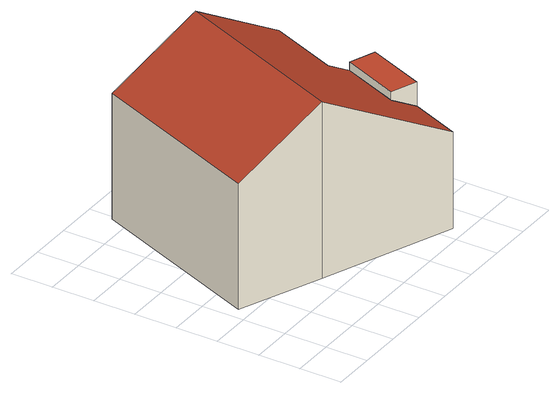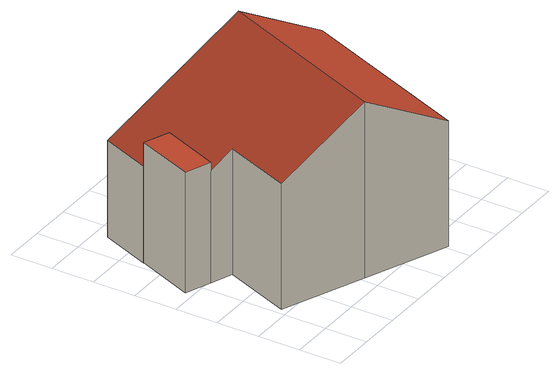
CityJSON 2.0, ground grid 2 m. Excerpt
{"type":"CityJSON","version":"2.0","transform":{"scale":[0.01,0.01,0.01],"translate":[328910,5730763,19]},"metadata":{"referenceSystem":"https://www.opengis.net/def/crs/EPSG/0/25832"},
"CityObjects":{
"building1":{"type":"Building","attributes":{"Geometrietyp2DReferenz":"3000","Gemeindeschluessel":"05170048","function":"31001_1210","roofType":"3100","measuredHeight":8.48},"address":[{"country":"Germany","locality":"Wesel","thoroughfareNumber":"18","thoroughfareName":"Böckersche Straße"}],"geometry":[{"type":"Solid","lod":"2","boundaries":[[[[0,1,2,3]],[[4,5,1,0]],[[6,7,5,4]],[[8,9,7,6]],[[10,11,9,8]],[[12,13,11,10]],[[14,15,13,12]],[[16,17,15,14]],[[18,19,17,16]],[[3,2,19,18]],[[4,0,3,6]],[[18,16,14,12,10,8,6,3]],[[1,5,7,9,11,13,15,17,19,2]]]],"semantics":{"surfaces":[{"type":"WallSurface"},{"type":"RoofSurface"},{"type":"GroundSurface"}],"values":[[0,0,0,0,0,0,0,0,0,0,1,1,2]]}}]},
"building2":{"type":"Building","attributes":{"Geometrietyp2DReferenz":"3000","Gemeindeschluessel":"05170048","function":"51009_1610","roofType":"1000","measuredHeight":5.78},"geometry":[{"type":"Solid","lod":"2","boundaries":[[[[20,21,22,23]],[[24,25,21,20]],[[26,27,25,24]],[[23,22,27,26]],[[24,20,23,26]],[[21,25,27,22]]]],"semantics":{"surfaces":[{"type":"WallSurface"},{"type":"RoofSurface"},{"type":"GroundSurface"}],"values":[[0,0,0,0,1,2]]}}]}
},
"vertices":[
[59,462,692],[59,462,88],[451,304,88],[451,304,936],[386,1282,692],[386,1282,88],[779,1125,936],[779,1125,88],[1172,967,692],[1172,967,88],[1045,650,692],[1045,650,88],[1149,611,628],[1149,611,88],[1040,340,629],[1040,340,88],[1163,291,552],[1163,291,88],[1069,57,552],[1069,57,88],
[1163,291,668],[1163,291,89],[1272,563,89],[1272,563,668],[1040,340,668],[1040,340,89],[1149,611,668],[1149,611,89]
]}
